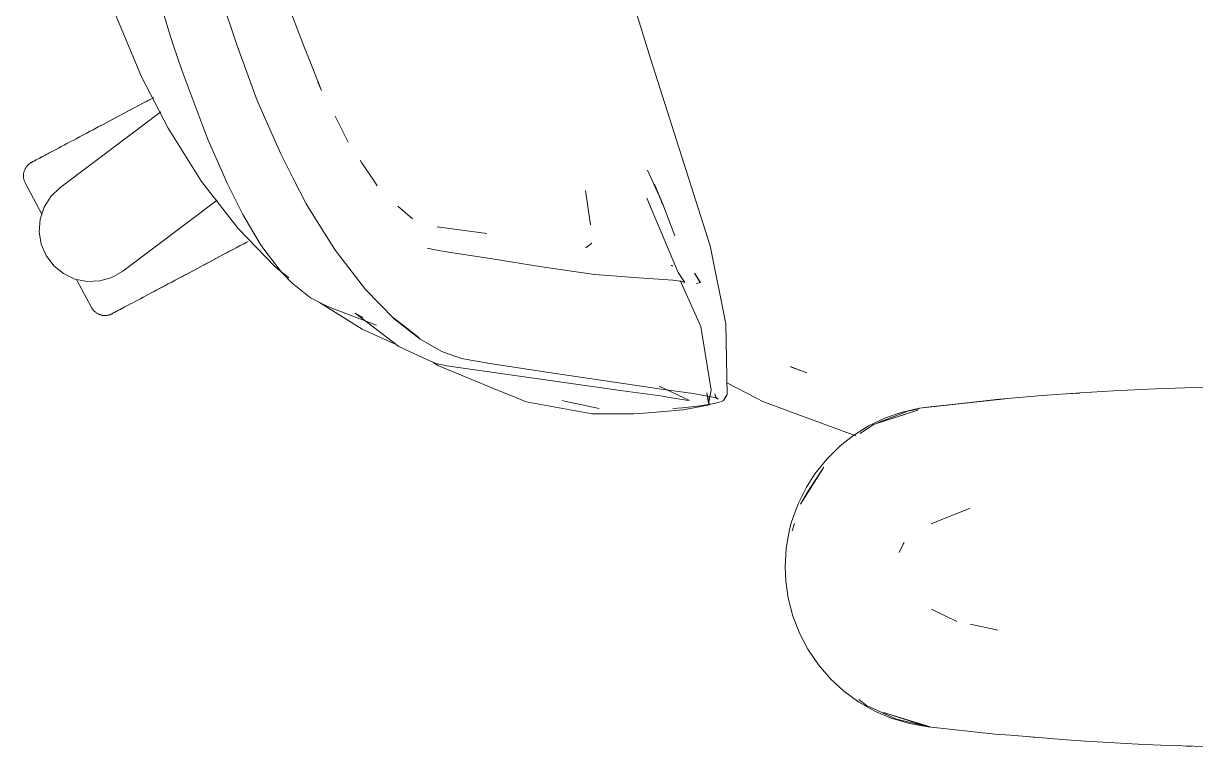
# Model space of a CAD drawing. Header units: millimetres. Extents: x 155927 to 317870, y -36033 to 97293.
# Drawn here: x 168966.8 to 169281.2, y 10100.9 to 10295 of the extents above; entities that cross this region are included whole.
import ezdxf

# ---------------------------------------------------------------- set-up
doc = ezdxf.new("R2010")
doc.units = ezdxf.units.MM
doc.header["$MEASUREMENT"] = 0
doc.layers.add('G-IMPT', color=8, linetype='CONTINUOUS', lineweight=9)
doc.layers.add('I-FURN', color=8, linetype='CONTINUOUS', lineweight=9)

msp = doc.modelspace()

# ---------------------------------------------------------------- linework, layer by layer
at = {"layer": 'G-IMPT'}
for p, q in [((169005.76, 10292.91), (168996.81, 10323.74)), ((169125.77, 10315.55), (169134.95, 10285.58)), ((169035.65, 10305.52), (169042.36, 10288.07)), ((169024.06, 10289.26), (169019.05, 10304.18)), ((168990.96, 10298.66), (168998.48, 10280.69)), ((169005.76, 10292.91), (169006.95, 10289.31)), ((169009.29, 10282.49), (169006.95, 10289.31)), ((169024.06, 10289.26), (169029.52, 10274.38)), ((169042.36, 10288.07), (169043.03, 10286.34)), ((169043.03, 10286.34), (169046.75, 10277.02)), ((169134.95, 10285.58), (169150.94, 10235.33)), ((168998.48, 10280.69), (169005.57, 10266.91)), ((169009.29, 10282.49), (169014.89, 10267.41)), ((169046.75, 10277.02), (169045.75, 10279.26)), ((169029.52, 10274.38), (169035.7, 10260.16)), ((169053.92, 10263.18), (169050.38, 10270.15)), ((169016.37, 10263.73), (169014.89, 10267.41)), ((169005.57, 10266.91), (169014.55, 10252.62)), ((169021.14, 10252.77), (169016.37, 10263.73)), ((169039.09, 10253.43), (169035.7, 10260.16)), ((169057.45, 10257.71), (169057.06, 10258.29)), ((169060.95, 10252.58), (169057.45, 10257.71)), ((169137.24, 10248.9), (169134.19, 10255.61)), ((169014.55, 10252.62), (169024.35, 10240.02)), ((169021.14, 10252.77), (169021.36, 10252.33)), ((169025.36, 10244.32), (169021.36, 10252.33)), ((169039.09, 10253.43), (169042.66, 10246.64)), ((169060.95, 10252.58), (169061.7, 10251.47)), ((169138.27, 10246.31), (169136.07, 10251.87)), ((169138.26, 10246.52), (169136.25, 10251.42)), ((169136.25, 10251.42), (169138.27, 10246.31)), ((169118.91, 10240.99), (169117.51, 10250.15)), ((169142.4, 10228.18), (169133.97, 10248.16)), ((169046.42, 10240.41), (169042.66, 10246.64)), ((169067.22, 10245.94), (169071.13, 10242.6)), ((169138.26, 10246.52), (169141.52, 10238.05)), ((169025.36, 10244.32), (169025.67, 10243.72)), ((169025.67, 10243.72), (169030.4, 10235.72)), ((169034.31, 10229.72), (169024.35, 10240.02)), ((169046.42, 10240.41), (169050.31, 10234.31)), ((169091.08, 10238.66), (169077.72, 10240.44)), ((169077.72, 10240.44), (169078.19, 10240.3)), ((169118.91, 10240.99), (169118.87, 10241.34)), ((169031.27, 10234.43), (169030.4, 10235.72)), ((169119.26, 10236.04), (169117.62, 10234.76)), ((169035.98, 10228.3), (169031.27, 10234.43)), ((169050.31, 10234.31), (169050.47, 10234.06)), ((169058.5, 10223.62), (169050.47, 10234.06)), ((169075.04, 10234.74), (169077.2, 10234.28)), ((169077.2, 10234.28), (169079.19, 10233.86)), ((169079.65, 10233.79), (169079.19, 10233.86)), ((169091.38, 10231.98), (169079.65, 10233.79)), ((169155.14, 10214.38), (169150.94, 10235.33)), ((169034.31, 10229.72), (169037.98, 10226.72)), ((169091.38, 10231.98), (169091.99, 10231.89)), ((169092.5, 10231.81), (169091.99, 10231.89)), ((169105.85, 10229.69), (169092.5, 10231.81)), ((169105.85, 10229.69), (169119.92, 10227.66)), ((169140.95, 10229.9), (169140.51, 10230.17)), ((169038.88, 10225.28), (169035.98, 10228.3)), ((169120, 10227.65), (169119.92, 10227.66)), ((169120, 10227.65), (169128.25, 10227.03)), ((169128.25, 10227.03), (169129.23, 10226.96)), ((169129.23, 10226.96), (169137.09, 10226.4)), ((169137.09, 10226.4), (169140.97, 10226.1)), ((169144.16, 10225.51), (169142.4, 10228.18)), ((169148.37, 10225.51), (169146.78, 10227.97)), ((169146.78, 10227.97), (169148.3, 10225.49)), ((169148.3, 10225.49), (169146.82, 10227.96)), ((169043.74, 10221.42), (169038.88, 10225.28)), ((169058.5, 10223.62), (169066.23, 10215.72)), ((169141.05, 10226.1), (169140.97, 10226.1)), ((169141.05, 10226.1), (169143.43, 10225.8)), ((169148.51, 10213.68), (169142.9, 10226.03)), ((169143.44, 10225.8), (169143.43, 10225.8)), ((169143.44, 10225.8), (169144.16, 10225.51)), ((169147.27, 10225.19), (169147.43, 10225.21)), ((169147.43, 10225.21), (169148.3, 10225.49)), ((169148.37, 10225.51), (169148.3, 10225.49)), ((169043.74, 10221.42), (169044.88, 10220.8)), ((169044.88, 10220.8), (169047.31, 10219.63)), ((169057.68, 10212.99), (169046.23, 10220.11)), ((169047.31, 10219.63), (169049.54, 10218.56)), ((169061.45, 10214.05), (169049.54, 10218.56)), ((169055.79, 10217.28), (169057.82, 10216.12)), ((169055.79, 10217.28), (169067.5, 10208.34)), ((169066.02, 10216.03), (169072.97, 10210.63)), ((169066.02, 10216.03), (169069.59, 10213.22)), ((169073.2, 10210.3), (169066.23, 10215.72)), ((169148.51, 10213.68), (169151.22, 10196.63)), ((169155.14, 10214.38), (169155.52, 10195.39)), ((169066.31, 10209.01), (169057.68, 10212.99)), ((169072.97, 10210.63), (169069.59, 10213.22)), ((169074.02, 10205.3), (169067.5, 10208.34)), ((169073.2, 10210.3), (169079.03, 10207.01)), ((169074.02, 10205.3), (169077.38, 10203.73)), ((169079.03, 10207.01), (169079.45, 10206.8)), ((169084.24, 10205.05), (169079.45, 10206.8)), ((169084.24, 10205.05), (169091.91, 10203.75)), ((169076.77, 10204.02), (169077.94, 10203.25)), ((169080.37, 10203.09), (169077.38, 10203.73)), ((169077.94, 10203.25), (169094.39, 10196.45)), ((169127.59, 10196.41), (169080.37, 10203.09)), ((169107.68, 10201.35), (169091.91, 10203.75)), ((169138.56, 10196.8), (169107.68, 10201.35)), ((169172.4, 10202.92), (169176.86, 10201.29)), ((169172.4, 10202.92), (169172.98, 10202.66)), ((169176.86, 10201.29), (169172.98, 10202.66)), ((169155.46, 10198.58), (169163.36, 10194.44)), ((169094.39, 10196.45), (169097.76, 10195.06)), ((169101.62, 10193.46), (169097.76, 10195.06)), ((169127.59, 10196.41), (169138.25, 10194.97)), ((169145.44, 10193.78), (169137.31, 10197.64)), ((169139.55, 10194.76), (169138.25, 10194.97)), ((169146.41, 10195.69), (169138.56, 10196.8)), ((169139.55, 10194.76), (169144.57, 10193.92)), ((169152.68, 10194.58), (169146.41, 10195.69)), ((169150.05, 10195.92), (169150.54, 10193.05)), ((169150.05, 10195.92), (169150.77, 10192.64)), ((169150.54, 10193.05), (169151.22, 10196.63)), ((169152.06, 10194.75), (169152.68, 10194.58)), ((169152.06, 10194.75), (169153.15, 10194.19)), ((169152.25, 10195.62), (169152.33, 10195.12)), ((169152.65, 10194.58), (169152.33, 10195.12)), ((169155.52, 10195.39), (169154.92, 10194.36)), ((169155.04, 10194.98), (169154.92, 10194.36)), ((169155.04, 10194.98), (169154.94, 10194.43)), ((169228.57, 10194.14), (169239.97, 10195.12)), ((169250.26, 10195.85), (169239.97, 10195.12)), ((169248.22, 10195.72), (169246.8, 10195.58)), ((169248.22, 10195.72), (169250.12, 10195.81)), ((169250.26, 10195.85), (169259.13, 10196.41)), ((169270.44, 10196.95), (169259.13, 10196.41)), ((169270.44, 10196.95), (169278.31, 10197.25)), ((169290.62, 10197.54), (169278.31, 10197.25)), ((169119.31, 10190.23), (169101.62, 10193.46)), ((169111.87, 10193.68), (169111.3, 10193.83)), ((169121.18, 10191.64), (169111.87, 10193.68)), ((169143.56, 10191.86), (169140.97, 10191.65)), ((169148.25, 10192.38), (169143.56, 10191.86)), ((169144.2, 10191.39), (169148.45, 10192.2)), ((169145.44, 10193.78), (169144.57, 10193.92)), ((169148.86, 10192.46), (169148.25, 10192.38)), ((169148.45, 10192.2), (169150.77, 10192.64)), ((169148.86, 10192.46), (169152.14, 10192.99)), ((169154, 10193.54), (169152.14, 10192.99)), ((169152.65, 10194.58), (169153.15, 10194.19)), ((169154, 10193.54), (169154.54, 10193.86)), ((169154.54, 10193.86), (169154.92, 10194.36)), ((169154.92, 10194.36), (169154.94, 10194.43)), ((169163.36, 10194.44), (169165.12, 10193.52)), ((169171.09, 10191.33), (169165.12, 10193.52)), ((169207.14, 10191.79), (169202.18, 10190.63)), ((169207.06, 10191.57), (169204.01, 10190.99)), ((169207.14, 10191.79), (169230.09, 10194.24)), ((169207.14, 10191.79), (169228.57, 10194.14)), ((169207.14, 10191.79), (169209.95, 10192.12)), ((169230.09, 10194.24), (169209.95, 10192.12)), ((169119.31, 10190.23), (169126.28, 10190.2)), ((169126.28, 10190.2), (169130.45, 10190.2)), ((169134.41, 10190.54), (169130.45, 10190.2)), ((169143.73, 10191.34), (169134.41, 10190.54)), ((169143.73, 10191.34), (169144.2, 10191.39)), ((169190.03, 10184.38), (169171.09, 10191.33)), ((169193.46, 10186.99), (169198.04, 10189.18)), ((169194.78, 10187.39), (169206.64, 10191.2)), ((169204.01, 10190.99), (169195.82, 10187.79)), ((169197.49, 10188.29), (169206.64, 10191.2)), ((169198.04, 10189.18), (169202.18, 10190.63)), ((169193.46, 10186.99), (169189.14, 10184.26)), ((169194.78, 10187.39), (169191.21, 10184.96)), ((169194.78, 10187.39), (169197.49, 10188.29)), ((169185.83, 10181.64), (169189.14, 10184.26)), ((169182.22, 10178.09), (169185.83, 10181.64)), ((169175.17, 10165.96), (169181.5, 10175.91)), ((169177.33, 10169.64), (169181.5, 10175.91)), ((169182.22, 10178.09), (169179.03, 10174.12)), ((169176.77, 10170.57), (169179.03, 10174.12)), ((169174.53, 10166.06), (169176.77, 10170.57)), ((169175.17, 10165.96), (169177.33, 10169.64)), ((169174.53, 10166.06), (169172.82, 10161.29)), ((169220.66, 10164.89), (169210.23, 10160.74)), ((169172.25, 10159.16), (169172.82, 10161.29)), ((169173.62, 10160.85), (169173, 10158.82)), ((169171.37, 10154.21), (169172.25, 10159.16)), ((169171.08, 10149.17), (169171.37, 10154.21)), ((169201.69, 10152.99), (169202.71, 10155.22)), ((169202.71, 10155.22), (169203, 10155.67)), ((169171.08, 10149.17), (169171.25, 10145.32)), ((169171.9, 10140.81), (169171.25, 10145.32)), ((169171.9, 10140.81), (169173.16, 10135.94)), ((169174.99, 10131.23), (169173.16, 10135.94)), ((169210.32, 10137.79), (169217.11, 10134.52)), ((169228.16, 10132.19), (169220.72, 10133.76)), ((169177.18, 10127.07), (169174.99, 10131.23)), ((169177.18, 10127.07), (169180.01, 10122.9)), ((169180.01, 10122.9), (169183.33, 10119.06)), ((169186.77, 10115.9), (169183.33, 10119.06)), ((169186.77, 10115.9), (169190.85, 10112.9)), ((169190.81, 10113.59), (169192.92, 10112)), ((169195.3, 10110.39), (169190.85, 10112.9)), ((169200.98, 10108.26), (169192.92, 10112)), ((169195.3, 10110.39), (169199.53, 10108.58)), ((169209.95, 10106.22), (169197.49, 10110.05)), ((169197.49, 10110.05), (169206.64, 10107.13)), ((169199.53, 10108.58), (169204.4, 10107.11)), ((169200.98, 10108.26), (169209.39, 10106.35)), ((169209.44, 10106.22), (169204.4, 10107.11)), ((169209.95, 10106.22), (169206.64, 10107.13)), ((169227.37, 10104.31), (169209.44, 10106.22)), ((169231.5, 10103.97), (169227.37, 10104.31)), ((169246.55, 10102.72), (169231.5, 10103.97)), ((169238.37, 10103.37), (169236.69, 10103.54)), ((169246.55, 10102.72), (169251.64, 10102.39)), ((169251.64, 10102.39), (169265.78, 10101.58)), ((169271.8, 10101.33), (169265.78, 10101.58)), ((169271.8, 10101.33), (169283.56, 10100.94)), ((169276.69, 10101.19), (169278.62, 10101.08)), ((169278.62, 10101.08), (169280.12, 10101.06))]:
    msp.add_line(p, q, dxfattribs=at)
at = {"layer": 'I-FURN'}
for p, q in [((168998.34, 10273.34), (168997.35, 10272.81)), ((168997.81, 10273.06), (168998.8, 10273.59)), ((168999.33, 10273.87), (168998.34, 10273.34)), ((168998.8, 10273.59), (168999.78, 10274.11)), ((169000.31, 10274.39), (168999.33, 10273.87)), ((168999.78, 10274.11), (169000.75, 10274.63)), ((169001.28, 10274.9), (169000.31, 10274.39)), ((169000.75, 10274.63), (169001.72, 10275.14)), ((168976.58, 10250.89), (169003.64, 10271.28)), ((168992.33, 10270.15), (168991.33, 10269.61)), ((168991.79, 10269.86), (168992.79, 10270.39)), ((168993.33, 10270.68), (168992.33, 10270.15)), ((168992.79, 10270.39), (168993.8, 10270.93)), ((168994.34, 10271.22), (168993.33, 10270.68)), ((168993.8, 10270.93), (168994.8, 10271.46)), ((168995.35, 10271.75), (168994.34, 10271.22)), ((168994.8, 10271.46), (168995.81, 10272)), ((168996.35, 10272.28), (168995.35, 10271.75)), ((168995.81, 10272), (168996.81, 10272.53)), ((168997.35, 10272.81), (168996.35, 10272.28)), ((168996.81, 10272.53), (168997.81, 10273.06)), ((168986.42, 10267), (168985.47, 10266.5)), ((168985.9, 10266.73), (168986.86, 10267.24)), ((168987.38, 10267.52), (168986.42, 10267)), ((168986.86, 10267.24), (168987.83, 10267.75)), ((168988.36, 10268.03), (168987.38, 10267.52)), ((168987.83, 10267.75), (168988.81, 10268.27)), ((168989.34, 10268.56), (168988.36, 10268.03)), ((168988.81, 10268.27), (168989.8, 10268.8)), ((168990.33, 10269.08), (168989.34, 10268.56)), ((168989.8, 10268.8), (168990.79, 10269.33)), ((168991.33, 10269.61), (168990.33, 10269.08)), ((168990.79, 10269.33), (168991.79, 10269.86)), ((168980.95, 10264.09), (168980.1, 10263.64)), ((168981.81, 10264.56), (168980.95, 10264.09)), ((168982.7, 10265.03), (168981.81, 10264.56)), ((168983.61, 10265.51), (168982.7, 10265.03)), ((168983.12, 10265.25), (168984.03, 10265.73)), ((168984.53, 10266), (168983.61, 10265.51)), ((168984.03, 10265.73), (168984.96, 10266.23)), ((168985.47, 10266.5), (168984.53, 10266)), ((168984.96, 10266.23), (168985.9, 10266.73)), ((168974.87, 10260.86), (168974.24, 10260.53)), ((168975.53, 10261.22), (168974.87, 10260.86)), ((168976.23, 10261.58), (168975.53, 10261.22)), ((168976.95, 10261.97), (168976.23, 10261.58)), ((168977.7, 10262.37), (168976.95, 10261.97)), ((168978.47, 10262.78), (168977.7, 10262.37)), ((168979.28, 10263.21), (168978.47, 10262.78)), ((168980.1, 10263.64), (168979.28, 10263.21)), ((168968.62, 10257.52), (168968.75, 10257.61)), ((168968.75, 10257.61), (168968.89, 10257.69)), ((168968.89, 10257.69), (168968.93, 10257.71)), ((168968.93, 10257.71), (168968.95, 10257.72)), ((168968.94, 10257.71), (168968.93, 10257.71)), ((168968.98, 10257.73), (168968.94, 10257.71)), ((168968.95, 10257.72), (168969.01, 10257.75)), ((168969.06, 10257.77), (168968.98, 10257.73)), ((168969.01, 10257.75), (168969.11, 10257.8)), ((168969.18, 10257.84), (168969.06, 10257.77)), ((168969.11, 10257.8), (168969.25, 10257.88)), ((168969.34, 10257.93), (168969.18, 10257.84)), ((168969.25, 10257.88), (168969.43, 10257.97)), ((168969.55, 10258.03), (168969.34, 10257.93)), ((168969.43, 10257.97), (168969.65, 10258.09)), ((168969.79, 10258.16), (168969.55, 10258.03)), ((168969.65, 10258.09), (168969.91, 10258.23)), ((168970.07, 10258.31), (168969.79, 10258.16)), ((168969.91, 10258.23), (168970.21, 10258.38)), ((168970.38, 10258.48), (168970.07, 10258.31)), ((168970.21, 10258.38), (168970.54, 10258.56)), ((168970.74, 10258.67), (168970.38, 10258.48)), ((168970.54, 10258.56), (168970.92, 10258.76)), ((168971.13, 10258.88), (168970.74, 10258.67)), ((168970.92, 10258.76), (168971.33, 10258.98)), ((168971.56, 10259.1), (168971.13, 10258.88)), ((168971.33, 10258.98), (168971.77, 10259.22)), ((168972.03, 10259.35), (168971.56, 10259.1)), ((168971.77, 10259.22), (168972.25, 10259.47)), ((168972.53, 10259.62), (168972.03, 10259.35)), ((168972.25, 10259.47), (168972.77, 10259.75)), ((168973.06, 10259.9), (168972.53, 10259.62)), ((168972.77, 10259.75), (168973.32, 10260.04)), ((168973.63, 10260.21), (168973.06, 10259.9)), ((168973.32, 10260.04), (168973.91, 10260.35)), ((168974.24, 10260.53), (168973.63, 10260.21)), ((168966.8, 10254.43), (168966.82, 10254.59)), ((168966.8, 10254.27), (168966.8, 10254.43)), ((168966.82, 10254.59), (168966.84, 10254.75)), ((168966.84, 10254.75), (168966.87, 10254.91)), ((168966.87, 10254.91), (168966.9, 10255.07)), ((168966.9, 10255.07), (168966.94, 10255.23)), ((168966.94, 10255.23), (168966.99, 10255.38)), ((168966.99, 10255.38), (168967.04, 10255.53)), ((168967.04, 10255.53), (168967.1, 10255.68)), ((168967.1, 10255.68), (168967.16, 10255.83)), ((168967.16, 10255.83), (168967.23, 10255.98)), ((168967.23, 10255.98), (168967.31, 10256.12)), ((168967.31, 10256.12), (168967.39, 10256.26)), ((168967.39, 10256.26), (168967.48, 10256.39)), ((168967.48, 10256.39), (168967.57, 10256.53)), ((168967.57, 10256.53), (168967.67, 10256.65)), ((168967.67, 10256.65), (168967.77, 10256.78)), ((168967.77, 10256.78), (168967.88, 10256.9)), ((168967.88, 10256.9), (168967.99, 10257.01)), ((168967.99, 10257.01), (168968.11, 10257.12)), ((168968.11, 10257.12), (168968.23, 10257.23)), ((168968.23, 10257.23), (168968.35, 10257.33)), ((168968.35, 10257.33), (168968.48, 10257.43)), ((168968.48, 10257.43), (168968.62, 10257.52)), ((168966.79, 10254.11), (168966.8, 10254.27)), ((168966.8, 10253.95), (168966.79, 10254.11)), ((168966.81, 10253.79), (168966.8, 10253.95)), ((168966.83, 10253.63), (168966.81, 10253.79)), ((168966.85, 10253.47), (168966.83, 10253.63)), ((168966.88, 10253.31), (168966.85, 10253.47)), ((168966.92, 10253.16), (168966.88, 10253.31)), ((168966.96, 10253), (168966.92, 10253.16)), ((168967.01, 10252.85), (168966.96, 10253)), ((168967.06, 10252.69), (168967.01, 10252.85)), ((168967.13, 10252.55), (168967.06, 10252.69)), ((168967.19, 10252.4), (168967.13, 10252.55)), ((168967.27, 10252.26), (168967.19, 10252.4)), ((168967.27, 10252.26), (168971.74, 10243.85)), ((168972.35, 10245.69), (168974.15, 10248.55)), ((168974.15, 10248.55), (168976.58, 10250.89)), ((168971.29, 10242.49), (168972.35, 10245.69)), ((169018.74, 10247.61), (168993.42, 10228.54)), ((168971.02, 10239.13), (168971.29, 10242.49)), ((168971.57, 10235.8), (168971.02, 10239.13)), ((168972.89, 10232.7), (168971.57, 10235.8)), ((169025.7, 10235.79), (169024.77, 10235.3)), ((169025.2, 10235.53), (169026.13, 10236.02)), ((169026.62, 10236.28), (169025.7, 10235.79)), ((169026.13, 10236.02), (169027.03, 10236.5)), ((168974.92, 10230), (168972.89, 10232.7)), ((169018.4, 10231.91), (169019.4, 10232.44)), ((169019.94, 10232.73), (169018.94, 10232.2)), ((169019.4, 10232.44), (169020.39, 10232.97)), ((169020.92, 10233.25), (169019.94, 10232.73)), ((169020.39, 10232.97), (169021.38, 10233.49)), ((169021.9, 10233.77), (169020.92, 10233.25)), ((169021.38, 10233.49), (169022.35, 10234.01)), ((169022.87, 10234.29), (169021.9, 10233.77)), ((169022.35, 10234.01), (169023.31, 10234.52)), ((169023.83, 10234.8), (169022.87, 10234.29)), ((169023.31, 10234.52), (169024.27, 10235.03)), ((169024.77, 10235.3), (169023.83, 10234.8)), ((169024.27, 10235.03), (169025.2, 10235.53)), ((168977.54, 10227.87), (168974.92, 10230)), ((169013.93, 10229.53), (169012.92, 10229)), ((169013.39, 10229.24), (169014.39, 10229.78)), ((169014.93, 10230.07), (169013.93, 10229.53)), ((169014.39, 10229.78), (169015.39, 10230.31)), ((169015.94, 10230.6), (169014.93, 10230.07)), ((169015.39, 10230.31), (169016.4, 10230.85)), ((169016.94, 10231.13), (169015.94, 10230.6)), ((169016.4, 10230.85), (169017.4, 10231.38)), ((169017.94, 10231.67), (169016.94, 10231.13)), ((169017.4, 10231.38), (169018.4, 10231.91)), ((169018.94, 10232.2), (169017.94, 10231.67)), ((168980.59, 10226.43), (168977.54, 10227.87)), ((168983.89, 10225.76), (168980.59, 10226.43)), ((168981.04, 10226.34), (168985.08, 10218.76)), ((168990.5, 10226.84), (168987.26, 10225.9)), ((168993.42, 10228.54), (168990.5, 10226.84)), ((169008.02, 10226.39), (169007.06, 10225.88)), ((169007.5, 10226.11), (169008.46, 10226.62)), ((169008.98, 10226.9), (169008.02, 10226.39)), ((169008.46, 10226.62), (169009.43, 10227.14)), ((169009.95, 10227.42), (169008.98, 10226.9)), ((169009.43, 10227.14), (169010.4, 10227.66)), ((169010.94, 10227.94), (169009.95, 10227.42)), ((169010.4, 10227.66), (169011.39, 10228.18)), ((169011.93, 10228.47), (169010.94, 10227.94)), ((169011.39, 10228.18), (169012.39, 10228.71)), ((169012.92, 10229), (169011.93, 10228.47)), ((169012.39, 10228.71), (169013.39, 10229.24)), ((168987.26, 10225.9), (168983.89, 10225.76)), ((169001.25, 10222.79), (169002.08, 10223.23)), ((169002.54, 10223.48), (169001.7, 10223.03)), ((169002.08, 10223.23), (169002.94, 10223.69)), ((169003.41, 10223.94), (169002.54, 10223.48)), ((169002.94, 10223.69), (169003.82, 10224.16)), ((169004.3, 10224.41), (169003.41, 10223.94)), ((169003.82, 10224.16), (169004.71, 10224.63)), ((169005.2, 10224.89), (169004.3, 10224.41)), ((169004.71, 10224.63), (169005.63, 10225.12)), ((169006.13, 10225.38), (169005.2, 10224.89)), ((169005.63, 10225.12), (169006.56, 10225.61)), ((169007.06, 10225.88), (169006.13, 10225.38)), ((169006.56, 10225.61), (169007.5, 10226.11)), ((168995.5, 10219.74), (168996.12, 10220.06)), ((168996.12, 10220.06), (168996.77, 10220.41)), ((168996.77, 10220.41), (168997.44, 10220.77)), ((168997.44, 10220.77), (168998.15, 10221.14)), ((168998.15, 10221.14), (168998.89, 10221.53)), ((168998.89, 10221.53), (168999.65, 10221.94)), ((168999.65, 10221.94), (169000.44, 10222.36)), ((169000.44, 10222.36), (169001.25, 10222.79)), ((168985.1, 10218.72), (168985.08, 10218.76)), ((168985.18, 10218.58), (168985.1, 10218.72)), ((168985.26, 10218.44), (168985.18, 10218.58)), ((168985.35, 10218.31), (168985.26, 10218.44)), ((168985.45, 10218.18), (168985.35, 10218.31)), ((168985.55, 10218.05), (168985.45, 10218.18)), ((168985.66, 10217.93), (168985.55, 10218.05)), ((168985.77, 10217.82), (168985.66, 10217.93)), ((168985.88, 10217.7), (168985.77, 10217.82)), ((168986, 10217.6), (168985.88, 10217.7)), ((168986.13, 10217.49), (168986, 10217.6)), ((168986.26, 10217.4), (168986.13, 10217.49)), ((168986.39, 10217.3), (168986.26, 10217.4)), ((168986.52, 10217.22), (168986.39, 10217.3)), ((168986.66, 10217.13), (168986.52, 10217.22)), ((168986.81, 10217.06), (168986.66, 10217.13)), ((168986.95, 10216.99), (168986.81, 10217.06)), ((168987.1, 10216.92), (168986.95, 10216.99)), ((168987.25, 10216.86), (168987.1, 10216.92)), ((168987.4, 10216.81), (168987.25, 10216.86)), ((168987.56, 10216.77), (168987.4, 10216.81)), ((168987.71, 10216.73), (168987.56, 10216.77)), ((168987.87, 10216.69), (168987.71, 10216.73)), ((168989.47, 10216.71), (168989.31, 10216.68)), ((168989.63, 10216.74), (168989.47, 10216.71)), ((168989.78, 10216.79), (168989.63, 10216.74)), ((168989.94, 10216.83), (168989.78, 10216.79)), ((168990.09, 10216.89), (168989.94, 10216.83)), ((168990.24, 10216.95), (168990.09, 10216.89)), ((168990.38, 10217.02), (168990.24, 10216.95)), ((168990.53, 10217.09), (168990.38, 10217.02)), ((168990.57, 10217.12), (168990.53, 10217.09)), ((168990.53, 10217.09), (168990.55, 10217.1)), ((168990.53, 10217.09), (168990.53, 10217.09)), ((168990.55, 10217.1), (168990.61, 10217.13)), ((168990.66, 10217.16), (168990.57, 10217.12)), ((168990.61, 10217.13), (168990.71, 10217.19)), ((168990.78, 10217.22), (168990.66, 10217.16)), ((168990.71, 10217.19), (168990.85, 10217.26)), ((168990.94, 10217.31), (168990.78, 10217.22)), ((168990.85, 10217.26), (168991.03, 10217.36)), ((168991.14, 10217.42), (168990.94, 10217.31)), ((168991.03, 10217.36), (168991.25, 10217.47)), ((168991.38, 10217.54), (168991.14, 10217.42)), ((168991.25, 10217.47), (168991.51, 10217.61)), ((168991.66, 10217.69), (168991.38, 10217.54)), ((168991.51, 10217.61), (168991.8, 10217.77)), ((168991.98, 10217.86), (168991.66, 10217.69)), ((168991.8, 10217.77), (168992.14, 10217.95)), ((168992.34, 10218.05), (168991.98, 10217.86)), ((168992.14, 10217.95), (168992.51, 10218.15)), ((168992.73, 10218.26), (168992.34, 10218.05)), ((168992.51, 10218.15), (168992.92, 10218.36)), ((168993.16, 10218.49), (168992.73, 10218.26)), ((168992.92, 10218.36), (168993.37, 10218.6)), ((168993.62, 10218.74), (168993.16, 10218.49)), ((168993.37, 10218.6), (168993.85, 10218.86)), ((168994.12, 10219), (168993.62, 10218.74)), ((168993.85, 10218.86), (168994.37, 10219.13)), ((168994.66, 10219.29), (168994.12, 10219)), ((168994.37, 10219.13), (168994.92, 10219.42)), ((168995.23, 10219.59), (168994.66, 10219.29)), ((168994.92, 10219.42), (168995.5, 10219.74)), ((168988.03, 10216.66), (168987.87, 10216.69)), ((168988.19, 10216.64), (168988.03, 10216.66)), ((168988.35, 10216.63), (168988.19, 10216.64)), ((168988.51, 10216.62), (168988.35, 10216.63)), ((168988.67, 10216.62), (168988.51, 10216.62)), ((168988.83, 10216.62), (168988.67, 10216.62)), ((168988.99, 10216.63), (168988.83, 10216.62)), ((168989.15, 10216.65), (168988.99, 10216.63)), ((168989.31, 10216.68), (168989.15, 10216.65))]:
    msp.add_line(p, q, dxfattribs=at)

doc.saveas('drawing.dxf')
